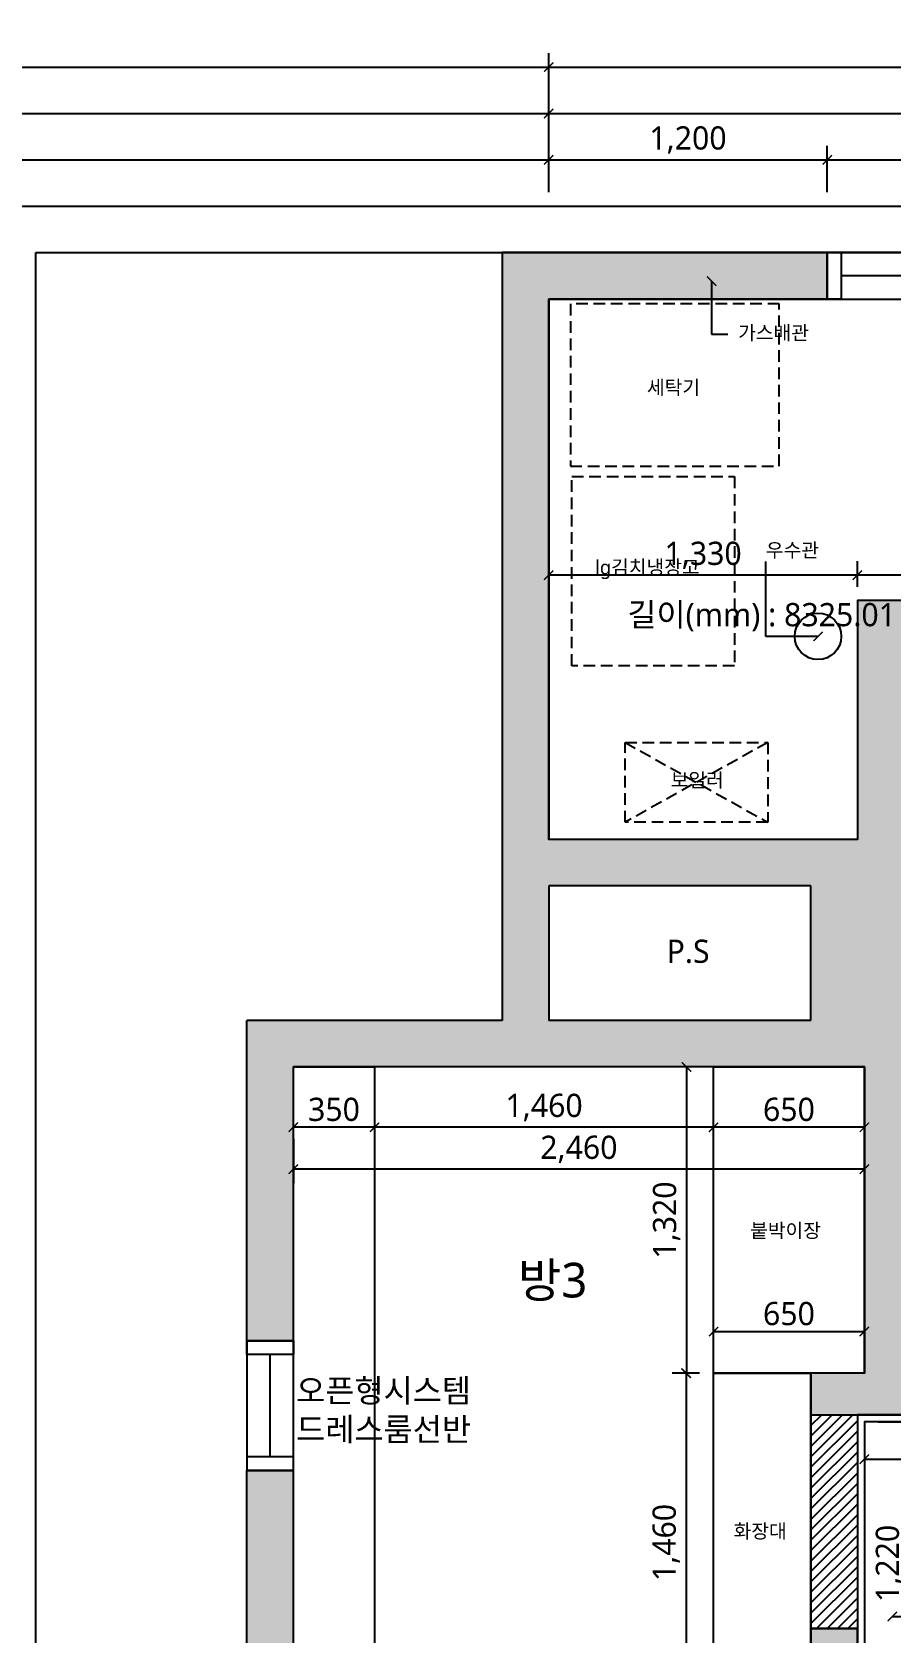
# Model space of a CAD drawing. Header units: millimetres. Extents: x 512 to 764439, y -71 to 559481.
# Drawn here: x 296811 to 300511, y 277711 to 284611 of the extents above; entities that cross this region are included whole.
import ezdxf
from ezdxf.enums import TextEntityAlignment as Align

# ---------------------------------------------------------------- set-up
doc = ezdxf.new("R2010")
doc.units = ezdxf.units.MM
doc.header["$LTSCALE"] = 50
doc.linetypes.add('HIDDEN', pattern=[0.375, 0.25, -0.125])
doc.linetypes.add('HIDDEN2', pattern=[0.1875, 0.125, -0.0625])
for name, color, linetype in [('.', 8, 'Continuous'), ('DIM', 7, 'Continuous'), ('fur', 6, 'Continuous'), ('ha', 8, 'Continuous'), ('hid', 8, 'HIDDEN2'), ('wall', 2, 'Continuous'), ('wall2', 3, 'Continuous'), ('win', 4, 'Continuous'), ('목공', 124, 'Continuous')]:
    doc.layers.add(name, color=color, linetype=linetype)
doc.layers.add('00', color=7, linetype='Continuous', lineweight=0)
doc.layers.add('text', color=7, linetype='Continuous', lineweight=0)
doc.layers.add('purge', color=190, linetype='Continuous', plot=False)
doc.styles.add('N 맑은고딕', font='malgun.ttf')
doc.styles.add('맑은 고딕', font='malgun.ttf')
doc.dimstyles.new('DH IN40', dxfattribs={"dimscale": 40, "dimtxt": 2.5, "dimasz": 1, "dimexe": 1.5, "dimexo": 1.5, "dimtad": 1, "dimdec": 7, "dimlunit": 6, "dimtxsty": '맑은 고딕', "dimblk": 'ARCHTICK', "dimcen": 2.5, "dimclrd": 256, "dimclre": 256, "dimclrt": 256, "dimadec": 0, "dimazin": 0, "dimtfac": 1, "dimtdec": 7, "dimtix": 1, "dimtmove": 0, "dimatfit": 3, "dimldrblk": 'ARCHTICK', "dimfxl": 1, "dimtfillclr": 1, "dimlwd": -1, "dimlwe": -1, "dimarcsym": 0})

# ---------------------------------------------------------------- blocks, each defined once
blk = doc.blocks.new('*U10')
at = {"layer": 'win', "linetype": 'Continuous'}
blk.add_line((60, 100), (4240, 100), dxfattribs=at)
for points in [[(0, 0), (4300, 0), (4300, 200), (0, 200)], [(0, 0), (60, 0), (60, 200), (0, 200)], [(4300, 0), (4240, 0), (4240, 200), (4300, 200)]]:
    blk.add_lwpolyline(points, close=True, dxfattribs=at)
blk = doc.blocks.new('*U16')
at = {"layer": 'win', "linetype": 'Continuous'}
blk.add_line((60, 100), (500, 100), dxfattribs=at)
for points in [[(0, 0), (560, 0), (560, 200), (0, 200)], [(0, 0), (60, 0), (60, 200), (0, 200)], [(560, 0), (500, 0), (500, 200), (560, 200)]]:
    blk.add_lwpolyline(points, close=True, dxfattribs=at)
blk = doc.blocks.new('qussdfoiashfoi')
at = {"layer": 'ha', "linetype": 'Continuous'}
h = blk.add_hatch(color=256, dxfattribs=at)
h.dxf.hatch_style = 1
h.paths.add_polyline_path([(167853.5, 39235.2), (167853.5, 39565.2), (167623.5, 39565.2), (167623.5, 34425.2), (167853.5, 34425.2)])
h.paths.add_polyline_path([(166703.5, 38065.2), (165363.5, 38065.2), (165363.5, 37865.2), (166703.5, 37865.2)])
h.paths.add_polyline_path([(164463.5, 38065.2), (163453.5, 38065.2), (163453.5, 37035.2), (162123.5, 37035.2), (162123.5, 39365.2), (163323.5, 39365.2), (163323.5, 39565.2), (161923.5, 39565.2), (161923.5, 36255.2), (160823.5, 36255.2), (160823.5, 34875.2), (161023.5, 34875.2), (161023.5, 36055.2), (163483.5, 36055.2), (163483.5, 34735.2), (163253.5, 34735.2), (163253.5, 34555.2), (163513.5, 34555.2), (164353.5, 34555.2), (164353.5, 34735.2), (163653.5, 34735.2), (163653.5, 37865.2), (164463.5, 37865.2)])
h.paths.add_polyline_path([(163253.5, 36835.2), (163253.5, 36255.2), (162123.5, 36255.2), (162123.5, 36835.2)], flags=16)
h.paths.add_polyline_path([(163453.5, 33275.2), (163453.5, 33635.2), (163253.5, 33635.2), (163253.5, 33275.2), (162273.5, 33275.2), (162273.5, 33075.2), (163453.5, 33075.2)])
h.paths.add_polyline_path([(161373.5, 33275.2), (161023.5, 33275.2), (161023.5, 34315.2), (160823.5, 34315.2), (160823.5, 33275.2), (159913.5, 33275.2), (159913.5, 27845.2), (162303.5, 27845.2), (162303.5, 28905.2), (161883.5, 28905.2), (161883.5, 29425.2), (162383.5, 29425.2), (162383.5, 29625.2), (161663.5, 29625.2), (161663.5, 29425.2), (161663.5, 28045.2), (160113.5, 28045.2), (160113.5, 29425.2), (160883.5, 29425.2), (160883.5, 29625.2), (160233.5, 29625.2), (160233.5, 33075.2), (161023.5, 33075.2), (161373.5, 33075.2)])
h.paths.add_polyline_path([(164683.5, 33275.2), (164453.5, 33275.2), (164453.5, 29325.2), (164683.5, 29325.2)])
h.paths.add_polyline_path([(164683.5, 28375.2), (164483.5, 28375.2), (164483.5, 28285.2), (163813.5, 28285.2), (163813.5, 28085.2), (164483.5, 28085.2), (164483.5, 27845.2), (164683.5, 27845.2)])
h.paths.add_polyline_path([(169863.5, 32950.2), (169663.5, 32950.2), (169663.5, 29290.2), (169863.5, 29290.2), (169863.5, 29365.2), (170413.5, 29365.2), (170413.5, 29565.2), (169863.5, 29565.2)])
h.paths.add_polyline_path([(170523.5, 28245.2), (169863.5, 28245.2), (169863.5, 28400.2), (169663.5, 28400.2), (169663.5, 27845.2), (169863.5, 27845.2), (169863.5, 28045.2), (170523.5, 28045.2)])
h.paths.add_polyline_path([(174253.5, 32865.2), (174053.5, 32865.2), (174053.5, 34625.2), (172833.5, 34625.2), (172833.5, 37645.2), (171333.5, 37645.2), (171333.5, 37445.2), (172633.5, 37445.2), (172633.5, 34625.2), (170753.5, 34625.2), (170753.5, 34425.2), (170753.5, 33665.2), (170953.5, 33665.2), (170953.5, 34425.2), (173853.5, 34425.2), (173853.5, 32865.2), (173143.5, 32865.2), (170953.5, 32865.2), (170753.5, 32865.2), (170753.5, 32665.2), (174053.5, 32665.2), (174053.5, 29565.2), (172873.5, 29565.2), (172873.5, 29365.2), (174123.5, 29365.2), (174123.5, 28245.2), (172873.5, 28245.2), (172873.5, 28045.2), (174253.5, 28045.2)])
h.paths.add_polyline_path([(169853.5, 37445.2), (169983.5, 37445.2), (169983.5, 37645.2), (169303.5, 37645.2), (169303.5, 37445.2), (169653.5, 37445.2), (169653.5, 34425.2), (169853.5, 34425.2)])
h.paths.add_polyline_path([(171533.5, 39235.2), (171333.5, 39235.2), (171333.5, 38645.2), (171533.5, 38645.2)])
at = {"layer": 'wall'}
for p, q in [((163323.5, 39565.2), (161923.5, 39565.2)), ((161923.5, 39565.2), (161923.5, 36255.2)), ((163323.5, 39365.2), (163323.5, 39565.2)), ((163323.5, 39365.2), (162123.5, 39365.2)), ((162123.5, 39365.2), (162123.5, 37035.2)), ((164463.5, 38065.2), (163453.5, 38065.2)), ((163453.5, 38065.2), (163453.5, 37035.2)), ((163453.5, 37035.2), (162123.5, 37035.2)), ((163253.5, 36835.2), (162123.5, 36835.2)), ((162123.5, 36835.2), (162123.5, 36255.2)), ((163253.5, 36255.2), (163253.5, 36835.2)), ((160823.5, 34875.2), (160823.5, 36255.2)), ((161923.5, 36255.2), (160823.5, 36255.2)), ((161923.5, 36255.2), (161023.5, 36255.2)), ((163253.5, 36255.2), (162123.5, 36255.2)), ((161023.5, 34875.2), (161023.5, 36055.2)), ((163483.5, 36055.2), (161023.5, 36055.2)), ((163483.5, 34735.2), (163483.5, 36055.2)), ((161023.5, 34875.2), (160823.5, 34875.2)), ((163253.5, 34555.2), (163253.5, 34735.2)), ((163483.5, 34735.2), (163253.5, 34735.2)), ((163253.5, 34555.2), (163513.5, 34555.2)), ((163513.5, 34555.2), (164353.5, 34555.2)), ((160823.5, 33275.2), (160823.5, 34315.2)), ((161023.5, 34315.2), (160823.5, 34315.2)), ((161023.5, 33275.2), (161023.5, 34315.2)), ((163253.5, 33275.2), (163253.5, 33635.2)), ((163253.5, 33635.2), (163453.5, 33635.2)), ((163453.5, 33275.2), (163453.5, 33635.2))]:
    blk.add_line(p, q, dxfattribs=at)
blk = doc.blocks.new('_ArchTick')
at = {"color": 0, "linetype": 'ByBlock', "const_width": 0.15}
blk.add_lwpolyline([(-0.5, -0.5), (0.5, 0.5)], dxfattribs=at)
blk = doc.blocks.new('df626')
at = {"layer": 'hid', "linetype": 'HIDDEN', "ltscale": 4}
blk.add_lwpolyline([(297250, 282850), (298150, 282850), (298150, 283550), (297250, 283550)], close=True, dxfattribs=at)
at = {"layer": 'text', "insert": (297580, 283219.6), "char_height": 60.73, "attachment_point": 1, "style": 'N 맑은고딕'}
blk.add_mtext_dynamic_manual_height_columns('세탁기', width=986.849, gutter_width=303.7, heights=[0], dxfattribs=at)
blk = doc.blocks.new('515151')
at = {"layer": 'hid', "linetype": 'HIDDEN', "ltscale": 4}
blk.add_lwpolyline([(297270, 282780), (297970, 282780), (297970, 281965), (297270, 281965)], close=True, dxfattribs=at)
at = {"layer": 'text', "insert": (297370, 282419.6), "char_height": 60.73, "attachment_point": 1, "style": 'N 맑은고딕'}
blk.add_mtext_dynamic_manual_height_columns('lg김치냉장고', width=986.849, gutter_width=303.7, heights=[0], dxfattribs=at)
blk = doc.blocks.new('*D863')
at = {"layer": 'Defpoints', "color": 0, "linetype": 'Continuous', "transparency": 16777216}
for p in [(300236.6, 284060.4), (299036.6, 283860.4), (300236.6, 283860.4)]:
    blk.add_point(p, dxfattribs=at)
at = {"layer": 'DIM', "transparency": 16777216}
for p, q in [((299036.6, 283920.4), (299036.6, 284120.4)), ((300236.6, 283920.4), (300236.6, 284120.4)), ((299036.6, 284060.4), (300236.6, 284060.4))]:
    blk.add_line(p, q, dxfattribs=at)
at = {"layer": 'DIM', "linetype": 'Continuous', "transparency": 16777216, "xscale": 40, "yscale": 40, "zscale": 40, "rotation": 180}
blk.add_blockref('_ArchTick', (299036.6, 284060.4), dxfattribs=at)
at = {"layer": 'DIM', "linetype": 'Continuous', "transparency": 16777216, "xscale": 40, "yscale": 40, "zscale": 40}
blk.add_blockref('_ArchTick', (300236.6, 284060.4), dxfattribs=at)
at = {"layer": 'DIM', "linetype": 'Continuous', "transparency": 16777216, "insert": (299636.6, 284145.7), "char_height": 100, "attachment_point": 5, "style": '맑은 고딕'}
blk.add_mtext('1,200', dxfattribs=at)
blk = doc.blocks.new('*D864')
at = {"layer": 'Defpoints', "color": 0, "linetype": 'Continuous', "transparency": 16777216}
for p in [(304536.6, 284060.4), (300236.6, 283860.4), (304536.6, 283860.4)]:
    blk.add_point(p, dxfattribs=at)
at = {"layer": 'DIM', "transparency": 16777216}
for p, q in [((300236.6, 283920.4), (300236.6, 284120.4)), ((304536.6, 283920.4), (304536.6, 284120.4)), ((300236.6, 284060.4), (304536.6, 284060.4))]:
    blk.add_line(p, q, dxfattribs=at)
at = {"layer": 'DIM', "linetype": 'Continuous', "transparency": 16777216, "xscale": 40, "yscale": 40, "zscale": 40, "rotation": 180}
blk.add_blockref('_ArchTick', (300236.6, 284060.4), dxfattribs=at)
at = {"layer": 'DIM', "linetype": 'Continuous', "transparency": 16777216, "xscale": 40, "yscale": 40, "zscale": 40}
blk.add_blockref('_ArchTick', (304536.6, 284060.4), dxfattribs=at)
at = {"layer": 'DIM', "linetype": 'Continuous', "transparency": 16777216, "insert": (302386.6, 284145.4), "char_height": 100, "attachment_point": 5, "style": '맑은 고딕'}
blk.add_mtext('4,300', dxfattribs=at)
blk = doc.blocks.new('*D867')
at = {"layer": 'Defpoints', "color": 0, "linetype": 'Continuous', "transparency": 16777216}
for p in [(304536.6, 284260.4), (299036.6, 283860.4), (304536.6, 283860.4)]:
    blk.add_point(p, dxfattribs=at)
at = {"layer": 'DIM', "transparency": 16777216}
for p, q in [((299036.6, 283920.4), (299036.6, 284320.4)), ((304536.6, 283920.4), (304536.6, 284320.4)), ((299036.6, 284260.4), (304536.6, 284260.4))]:
    blk.add_line(p, q, dxfattribs=at)
at = {"layer": 'DIM', "linetype": 'Continuous', "transparency": 16777216, "xscale": 40, "yscale": 40, "zscale": 40, "rotation": 180}
blk.add_blockref('_ArchTick', (299036.6, 284260.4), dxfattribs=at)
at = {"layer": 'DIM', "linetype": 'Continuous', "transparency": 16777216, "xscale": 40, "yscale": 40, "zscale": 40}
blk.add_blockref('_ArchTick', (304536.6, 284260.4), dxfattribs=at)
at = {"layer": 'DIM', "linetype": 'Continuous', "transparency": 16777216, "insert": (301786.6, 284345.4), "char_height": 100, "attachment_point": 5, "style": '맑은 고딕'}
blk.add_mtext('5,500', dxfattribs=at)
blk = doc.blocks.new('*D869')
at = {"layer": 'Defpoints', "color": 0, "linetype": 'Continuous', "transparency": 16777216}
for p in [(308246.6, 284460.4), (299036.6, 283860.4), (308246.6, 283860.4)]:
    blk.add_point(p, dxfattribs=at)
at = {"layer": 'DIM', "transparency": 16777216}
for p, q in [((299036.6, 283920.4), (299036.6, 284520.4)), ((308246.6, 283920.4), (308246.6, 284520.4)), ((299036.6, 284460.4), (308246.6, 284460.4))]:
    blk.add_line(p, q, dxfattribs=at)
at = {"layer": 'DIM', "linetype": 'Continuous', "transparency": 16777216, "xscale": 40, "yscale": 40, "zscale": 40, "rotation": 180}
blk.add_blockref('_ArchTick', (299036.6, 284460.4), dxfattribs=at)
at = {"layer": 'DIM', "linetype": 'Continuous', "transparency": 16777216, "xscale": 40, "yscale": 40, "zscale": 40}
blk.add_blockref('_ArchTick', (308246.6, 284460.4), dxfattribs=at)
at = {"layer": 'DIM', "linetype": 'Continuous', "transparency": 16777216, "insert": (303641.6, 284545.7), "char_height": 100, "attachment_point": 5, "style": '맑은 고딕'}
blk.add_mtext('9,210', dxfattribs=at)
blk = doc.blocks.new('*D953')
at = {"layer": 'Defpoints', "color": 0, "linetype": 'Continuous', "transparency": 16777216}
for p in [(300396.6, 278620.4), (300366.6, 277400.4), (300590, 277400.4)]:
    blk.add_point(p, dxfattribs=at)
at = {"layer": 'DIM', "transparency": 16777216}
for p, q in [((300456.6, 278620.4), (300650, 278620.4)), ((300590, 278620.4), (300590, 277400.4)), ((300426.6, 277400.4), (300650, 277400.4))]:
    blk.add_line(p, q, dxfattribs=at)
at = {"layer": 'DIM', "linetype": 'Continuous', "transparency": 16777216, "xscale": 40, "yscale": 40, "zscale": 40}
for p, rotation in [((300590, 278620.4), 90), ((300590, 277400.4), 270)]:
    blk.add_blockref('_ArchTick', p, dxfattribs=dict(at, rotation=rotation))
at = {"layer": 'DIM', "linetype": 'Continuous', "transparency": 16777216, "insert": (300504.7, 278010.4), "char_height": 100, "attachment_point": 5, "rotation": 90, "style": '맑은 고딕'}
blk.add_mtext('1,220', dxfattribs=at)
blk = doc.blocks.new('*D954')
at = {"layer": 'Defpoints', "color": 0, "linetype": 'Continuous', "transparency": 16777216}
for p in [(300396.6, 278620.4), (301296.6, 278620.4), (301296.6, 278460)]:
    blk.add_point(p, dxfattribs=at)
at = {"layer": 'DIM', "transparency": 16777216}
for p, q in [((300396.6, 278560.4), (300396.6, 278400)), ((301296.6, 278560.4), (301296.6, 278400)), ((300396.6, 278460), (301296.6, 278460))]:
    blk.add_line(p, q, dxfattribs=at)
at = {"layer": 'DIM', "linetype": 'Continuous', "transparency": 16777216, "xscale": 40, "yscale": 40, "zscale": 40, "rotation": 180}
blk.add_blockref('_ArchTick', (300396.6, 278460), dxfattribs=at)
at = {"layer": 'DIM', "linetype": 'Continuous', "transparency": 16777216, "xscale": 40, "yscale": 40, "zscale": 40}
blk.add_blockref('_ArchTick', (301296.6, 278460), dxfattribs=at)
at = {"layer": 'DIM', "linetype": 'Continuous', "transparency": 16777216, "insert": (300846.6, 278536.7), "char_height": 100, "attachment_point": 5, "style": '맑은 고딕'}
blk.add_mtext('900', dxfattribs=at)
blk = doc.blocks.new('*D974')
at = {"layer": 'Defpoints', "color": 0, "linetype": 'Continuous', "transparency": 16777216}
for p in [(300366.6, 282270), (300366.6, 282160.4), (301376.6, 282160.4)]:
    blk.add_point(p, dxfattribs=at)
at = {"layer": 'DIM', "transparency": 16777216}
for p, q in [((300366.6, 282220.4), (300366.6, 282330)), ((301376.6, 282220.4), (301376.6, 282330)), ((301376.6, 282270), (300366.6, 282270))]:
    blk.add_line(p, q, dxfattribs=at)
at = {"layer": 'DIM', "linetype": 'Continuous', "transparency": 16777216, "xscale": 40, "yscale": 40, "zscale": 40, "rotation": 180}
blk.add_blockref('_ArchTick', (300366.6, 282270), dxfattribs=at)
at = {"layer": 'DIM', "linetype": 'Continuous', "transparency": 16777216, "xscale": 40, "yscale": 40, "zscale": 40}
blk.add_blockref('_ArchTick', (301376.6, 282270), dxfattribs=at)
at = {"layer": 'DIM', "linetype": 'Continuous', "transparency": 16777216, "insert": (300871.6, 282355.3), "char_height": 100, "attachment_point": 5, "style": '맑은 고딕'}
blk.add_mtext('1,010', dxfattribs=at)
blk = doc.blocks.new('*D975')
at = {"layer": 'Defpoints', "color": 0, "linetype": 'Continuous', "transparency": 16777216}
for p in [(299036.6, 282270), (299036.6, 282270), (300366.6, 282160.4)]:
    blk.add_point(p, dxfattribs=at)
at = {"layer": 'DIM', "transparency": 16777216}
for p, q in [((300366.6, 282220.4), (300366.6, 282330)), ((300366.6, 282270), (299036.6, 282270))]:
    blk.add_line(p, q, dxfattribs=at)
at = {"layer": 'DIM', "linetype": 'Continuous', "transparency": 16777216, "xscale": 40, "yscale": 40, "zscale": 40, "rotation": 180}
blk.add_blockref('_ArchTick', (299036.6, 282270), dxfattribs=at)
at = {"layer": 'DIM', "linetype": 'Continuous', "transparency": 16777216, "xscale": 40, "yscale": 40, "zscale": 40}
blk.add_blockref('_ArchTick', (300366.6, 282270), dxfattribs=at)
at = {"layer": 'DIM', "linetype": 'Continuous', "transparency": 16777216, "insert": (299701.6, 282355.3), "char_height": 100, "attachment_point": 5, "style": '맑은 고딕'}
blk.add_mtext('1,330', dxfattribs=at)
blk = doc.blocks.new('*D978')
at = {"layer": 'Defpoints', "color": 0, "linetype": 'Continuous', "transparency": 16777216}
for p in [(300396.6, 279010), (299746.6, 278830.4), (300396.6, 278830.4)]:
    blk.add_point(p, dxfattribs=at)
at = {"layer": 'DIM', "transparency": 16777216}
for p, q in [((299746.6, 278890.4), (299746.6, 279070)), ((300396.6, 278890.4), (300396.6, 279070)), ((299746.6, 279010), (300396.6, 279010))]:
    blk.add_line(p, q, dxfattribs=at)
at = {"layer": 'DIM', "linetype": 'Continuous', "transparency": 16777216, "xscale": 40, "yscale": 40, "zscale": 40, "rotation": 180}
blk.add_blockref('_ArchTick', (299746.6, 279010), dxfattribs=at)
at = {"layer": 'DIM', "linetype": 'Continuous', "transparency": 16777216, "xscale": 40, "yscale": 40, "zscale": 40}
blk.add_blockref('_ArchTick', (300396.6, 279010), dxfattribs=at)
at = {"layer": 'DIM', "linetype": 'Continuous', "transparency": 16777216, "insert": (300071.6, 279086.7), "char_height": 100, "attachment_point": 5, "style": '맑은 고딕'}
blk.add_mtext('650', dxfattribs=at)
blk = doc.blocks.new('*D979')
at = {"layer": 'Defpoints', "color": 0, "linetype": 'Continuous', "transparency": 16777216}
for p in [(299746.6, 280150.4), (299630, 278830.4), (299746.6, 278830.4)]:
    blk.add_point(p, dxfattribs=at)
at = {"layer": 'DIM', "transparency": 16777216}
for p, q in [((299686.6, 280150.4), (299570, 280150.4)), ((299630, 280150.4), (299630, 278830.4)), ((299686.6, 278830.4), (299570, 278830.4))]:
    blk.add_line(p, q, dxfattribs=at)
at = {"layer": 'DIM', "linetype": 'Continuous', "transparency": 16777216, "xscale": 40, "yscale": 40, "zscale": 40}
for p, rotation in [((299630, 280150.4), 90), ((299630, 278830.4), 270)]:
    blk.add_blockref('_ArchTick', p, dxfattribs=dict(at, rotation=rotation))
at = {"layer": 'DIM', "linetype": 'Continuous', "transparency": 16777216, "insert": (299544.7, 279490.4), "char_height": 100, "attachment_point": 5, "rotation": 90, "style": '맑은 고딕'}
blk.add_mtext('1,320', dxfattribs=at)
blk = doc.blocks.new('*D980')
at = {"layer": 'Defpoints', "color": 0, "linetype": 'Continuous', "transparency": 16777216}
for p in [(299746.6, 278830.4), (299628.3, 277370.4), (299746.6, 277370.4)]:
    blk.add_point(p, dxfattribs=at)
at = {"layer": 'DIM', "transparency": 16777216}
for p, q in [((299686.6, 278830.4), (299568.3, 278830.4)), ((299628.3, 278830.4), (299628.3, 277370.4)), ((299686.6, 277370.4), (299568.3, 277370.4))]:
    blk.add_line(p, q, dxfattribs=at)
at = {"layer": 'DIM', "linetype": 'Continuous', "transparency": 16777216, "xscale": 40, "yscale": 40, "zscale": 40}
for p, rotation in [((299628.3, 278830.4), 90), ((299628.3, 277370.4), 270)]:
    blk.add_blockref('_ArchTick', p, dxfattribs=dict(at, rotation=rotation))
at = {"layer": 'DIM', "linetype": 'Continuous', "transparency": 16777216, "insert": (299543, 278100.4), "char_height": 100, "attachment_point": 5, "rotation": 90, "style": '맑은 고딕'}
blk.add_mtext('1,460', dxfattribs=at)
blk = doc.blocks.new('*D981')
at = {"layer": 'Defpoints', "color": 0, "linetype": 'Continuous', "transparency": 16777216}
for p in [(299746.6, 279890.4), (299746.6, 279890.4), (300396.6, 279890.4)]:
    blk.add_point(p, dxfattribs=at)
at = {"layer": 'DIM', "transparency": 16777216}
blk.add_line((300396.6, 279890.4), (299746.6, 279890.4), dxfattribs=at)
at = {"layer": 'DIM', "linetype": 'Continuous', "transparency": 16777216, "xscale": 40, "yscale": 40, "zscale": 40, "rotation": 180}
blk.add_blockref('_ArchTick', (299746.6, 279890.4), dxfattribs=at)
at = {"layer": 'DIM', "linetype": 'Continuous', "transparency": 16777216, "xscale": 40, "yscale": 40, "zscale": 40}
blk.add_blockref('_ArchTick', (300396.6, 279890.4), dxfattribs=at)
at = {"layer": 'DIM', "linetype": 'Continuous', "transparency": 16777216, "insert": (300071.6, 279967), "char_height": 100, "attachment_point": 5, "style": '맑은 고딕'}
blk.add_mtext('650', dxfattribs=at)
blk = doc.blocks.new('*D982')
at = {"layer": 'Defpoints', "color": 0, "linetype": 'Continuous', "transparency": 16777216}
for p in [(298286.6, 279930), (298286.6, 279890.4), (299746.6, 279890.4)]:
    blk.add_point(p, dxfattribs=at)
at = {"layer": 'DIM', "transparency": 16777216}
for p, q in [((299746.6, 279890.4), (298286.6, 279890.4)), ((298286.6, 279870), (298286.6, 279830.4))]:
    blk.add_line(p, q, dxfattribs=at)
at = {"layer": 'DIM', "linetype": 'Continuous', "transparency": 16777216, "xscale": 40, "yscale": 40, "zscale": 40, "rotation": 180}
blk.add_blockref('_ArchTick', (298286.6, 279890.4), dxfattribs=at)
at = {"layer": 'DIM', "linetype": 'Continuous', "transparency": 16777216, "xscale": 40, "yscale": 40, "zscale": 40}
blk.add_blockref('_ArchTick', (299746.6, 279890.4), dxfattribs=at)
at = {"layer": 'DIM', "linetype": 'Continuous', "transparency": 16777216, "insert": (299016.6, 279975.7), "char_height": 100, "attachment_point": 5, "style": '맑은 고딕'}
blk.add_mtext('1,460', dxfattribs=at)
blk = doc.blocks.new('*D983')
at = {"layer": 'Defpoints', "color": 0, "linetype": 'Continuous', "transparency": 16777216}
for p in [(297936.6, 279900), (298286.6, 279930), (297936.6, 279890.4)]:
    blk.add_point(p, dxfattribs=at)
at = {"layer": 'DIM', "transparency": 16777216}
for p, q in [((298286.6, 279890.4), (297936.6, 279890.4)), ((297936.6, 279840), (297936.6, 279830.4)), ((298286.6, 279870), (298286.6, 279830.4))]:
    blk.add_line(p, q, dxfattribs=at)
at = {"layer": 'DIM', "linetype": 'Continuous', "transparency": 16777216, "xscale": 40, "yscale": 40, "zscale": 40, "rotation": 180}
blk.add_blockref('_ArchTick', (297936.6, 279890.4), dxfattribs=at)
at = {"layer": 'DIM', "linetype": 'Continuous', "transparency": 16777216, "xscale": 40, "yscale": 40, "zscale": 40}
blk.add_blockref('_ArchTick', (298286.6, 279890.4), dxfattribs=at)
at = {"layer": 'DIM', "linetype": 'Continuous', "transparency": 16777216, "insert": (298111.6, 279967), "char_height": 100, "attachment_point": 5, "style": '맑은 고딕'}
blk.add_mtext('350', dxfattribs=at)
blk = doc.blocks.new('*D984')
at = {"layer": 'Defpoints', "color": 0, "linetype": 'Continuous', "transparency": 16777216}
for p in [(297936.6, 279890.4), (300396.6, 279890.4), (297936.6, 279710)]:
    blk.add_point(p, dxfattribs=at)
at = {"layer": 'DIM', "transparency": 16777216}
for p, q in [((297936.6, 279830.4), (297936.6, 279650)), ((300396.6, 279830.4), (300396.6, 279650)), ((300396.6, 279710), (297936.6, 279710))]:
    blk.add_line(p, q, dxfattribs=at)
at = {"layer": 'DIM', "linetype": 'Continuous', "transparency": 16777216, "xscale": 40, "yscale": 40, "zscale": 40, "rotation": 180}
blk.add_blockref('_ArchTick', (297936.6, 279710), dxfattribs=at)
at = {"layer": 'DIM', "linetype": 'Continuous', "transparency": 16777216, "xscale": 40, "yscale": 40, "zscale": 40}
blk.add_blockref('_ArchTick', (300396.6, 279710), dxfattribs=at)
at = {"layer": 'DIM', "linetype": 'Continuous', "transparency": 16777216, "insert": (299166.6, 279795.1), "char_height": 100, "attachment_point": 5, "style": '맑은 고딕'}
blk.add_mtext('2,460', dxfattribs=at)

msp = doc.modelspace()

# ---------------------------------------------------------------- hatches: boundary and pattern name
at = {"layer": '.', "linetype": 'Continuous', "true_color": 0x991b1e, "transparency": 33554559}
h = msp.add_hatch(dxfattribs=at)
h.set_pattern_fill('ANSI31', color=244, scale=10)
h.set_pattern_definition([(45, (-61314.15, 12269.408), (-22.4506403, 22.4506403), [])])
h.paths.add_polyline_path([(300366.5943044, 278650.37295821), (300166.5943044, 278650.37295821), (300166.5943044, 277730.37295821), (300366.5943044, 277730.37295821)])

# ---------------------------------------------------------------- linework, layer by layer
at = {"layer": 'DIM', "linetype": 'Continuous'}
msp.add_circle((300196.72028675, 282006.40615863), 100, dxfattribs=at)
at = {"layer": 'fur', "linetype": 'Continuous'}
for points in [[(298286.5943044, 277370.37295821), (297936.5943044, 277370.37295821), (297936.5943044, 280150.37295821), (298286.5943044, 280150.37295821)], [(299746.5943044, 280150.37295821), (300396.5943044, 280150.37295821), (300396.5943044, 278830.37295821), (299746.5943044, 278830.37295821)], [(299746.5943044, 278830.37295821), (300166.5943044, 278830.37295821), (300166.5943044, 277370.37295821), (299746.5943044, 277370.37295821)]]:
    msp.add_lwpolyline(points, close=True, dxfattribs=at)
at = {"layer": 'hid', "linetype": 'HIDDEN', "ltscale": 4}
for p, q in [((299980.26163324, 281549.14467107), (299365.71893865, 281204.86122254)), ((299365.71893865, 281549.14467107), (299980.26163324, 281204.86122254))]:
    msp.add_line(p, q, dxfattribs=at)
msp.add_lwpolyline([(299980.26163324, 281204.86122254), (299365.71893865, 281204.86122254), (299365.71893865, 281549.14467107), (299980.26163324, 281549.14467107)], close=True, dxfattribs=at)
at = {"layer": 'purge', "linetype": 'Continuous'}
for points in [[(296026.5943044, 284460.37295821), (311966.5943044, 284460.37295821), (311966.5943044, 271140.37295821), (296026.5943044, 271140.37295821)], [(296226.5943044, 284260.37295821), (311766.5943044, 284260.37295821), (311766.5943044, 271340.37295821), (296226.5943044, 271340.37295821)], [(296426.5943044, 284060.37295821), (311566.5943044, 284060.37295821), (311566.5943044, 271540.37295821), (296426.5943044, 271540.37295821)], [(296626.5943044, 283860.37295821), (311366.5943044, 283860.37295821), (311366.5943044, 271740.37295821), (296626.5943044, 271740.37295821)], [(296826.5943044, 283660.37295821), (311166.5943044, 283660.37295821), (311166.5943044, 271940.37295821), (296826.5943044, 271940.37295821)]]:
    msp.add_lwpolyline(points, close=True, dxfattribs=at)
at = {"layer": 'wall2', "linetype": 'Continuous'}
msp.add_lwpolyline([(300366.5943044, 277730.37295821), (300166.5943044, 277730.37295821), (300166.5943044, 278650.37295821), (300366.5943044, 278650.37295821)], close=True, dxfattribs=at)
for points in [[(301266.5943044, 278650.37295821), (300366.5943044, 278650.37295821), (300366.5943044, 277370.37295821)], [(301266.5943044, 278620.37295821), (300396.5943044, 278620.37295821), (300396.5943044, 277400.37295821)]]:
    msp.add_lwpolyline(points, dxfattribs=at)
at = {"layer": '목공', "color": 85, "linetype": 'Continuous', "true_color": 0x58ba48}
for p, q in [((303616.5943044, 282160.37295821), (300366.5943044, 282160.37295821)), ((300366.5943044, 281130.37295821), (299036.5943044, 281130.37295821))]:
    msp.add_line(p, q, dxfattribs=at)
msp.add_lwpolyline([(300866.5943044, 283460.37295821), (300871.5943044, 282160.37295821), (300366.5943044, 282160.37295821), (300366.5943044, 281130.37295821), (299036.5943044, 281130.37295821), (299036.5943044, 283460.37295821), (300866.5943044, 283460.37295821)], dxfattribs=at)

# ---------------------------------------------------------------- block references
at = {"layer": '00'}
msp.add_blockref('qussdfoiashfoi', (136913.05013024, 244095.19644856), dxfattribs=at)
at = {"layer": 'DIM', "linetype": 'Continuous'}
for name, p in [('df626', (1880, -110)), ('515151', (1866.5943044, -85))]:
    msp.add_blockref(name, p, dxfattribs=at)
at = {"layer": 'win', "linetype": 'Continuous'}
for name, p, rotation in [('*U10', (304536.5943044, 283660.37295821), 180), ('*U16', (297936.5943044, 278410.37295821), 89.99999999999999)]:
    msp.add_blockref(name, p, dxfattribs=dict(at, rotation=rotation))

# ---------------------------------------------------------------- texts
at = {"layer": 'text', "attachment_point": 1, "style": 'N 맑은고딕'}
for s, width, gutter_width, insert, char_height in [('가스배관', 986.8491873508, 303.66652371, (299852.89688584, 283345.60506145), 60.733304742), ('우수관', 986.8491873508, 303.66652371, (299972.18128397, 282408.30102441), 60.733304742), ('보일러', 986.8491873508, 303.66652371, (299562.40218792, 281417.44233305), 60.733304742), ('P.S', 898.1075919798, 500, (299544.50529737, 280699.08636407), 100), ('붙박이장', 986.8491873508, 303.66652371, (299904.57306644, 279475.45236058), 60.733304742), ('방3', 3739.8435210895, 746.99220336, (298904.00933419, 279306.37375062), 149.398440672), ('오픈형시스템\\P드레스룸선반', 1069.9404269429, 500, (297948.83235939, 278804.96005691), 100), ('화장대', 986.8491873508, 303.66652371, (299833.15319898, 278179.96164357), 60.733304742)]:
    msp.add_mtext_dynamic_manual_height_columns(s, width=width, gutter_width=gutter_width, heights=[0], dxfattribs=dict(at, insert=insert, char_height=char_height))
at = {"layer": '목공', "color": 85, "linetype": 'Continuous', "true_color": 0x58ba48, "style": 'N 맑은고딕'}
msp.add_text('길이(mm) : 8325.01', height=100, dxfattribs=at).set_placement((299954.0943044, 282095.37295821), align=Align.MIDDLE)

# ---------------------------------------------------------------- dimensions: what is measured, and where the dimension line sits
at = {"layer": 'DIM', "linetype": 'Continuous'}
for base, p1, p2, picture, middle in [((308246.5943044014, 284460.3729582117), (299036.5943044014, 283860.3729582117), (308246.5943044014, 283860.3729582117), '*D869', (303641.5943044014, 284545.6990451682)), ((304536.5943044014, 284260.3729582117), (299036.5943044014, 283860.3729582117), (304536.5943044014, 283860.3729582117), '*D867', (301786.5943044014, 284345.4273060378)), ((300236.5943044014, 284060.3729582117), (299036.5943044014, 283860.3729582117), (300236.5943044014, 283860.3729582117), '*D863', (299636.5943044014, 284145.6990451682)), ((299746.5943044014, 279890.3729582118), (300396.5943044014, 279890.3729582118), (299746.5943044014, 279890.3729582118), '*D981', (300071.5943044014, 279967.0373603857)), ((297936.5943044014, 279710), (300396.5943044014, 279890.3729582118), (297936.5943044014, 279890.3729582118), '*D984', (299166.5943044014, 279795.0543478261)), ((300396.5943044014, 279010), (299746.5943044014, 278830.3729582118), (300396.5943044014, 278830.3729582118), '*D978', (300071.5943044014, 279086.6644021739)), ((301296.5943044014, 278460), (300396.5943044014, 278620.3729582118), (301296.5943044014, 278620.3729582118), '*D954', (300846.5943044014, 278536.6644021739))]:
    dim = msp.add_linear_dim(base=base, p1=p1, p2=p2, dimstyle='DH IN40', dxfattribs=at)
    dim.commit()
    dim.dimension.update_dxf_attribs({"geometry": picture, "text_midpoint": middle})
for base, p1, p2, picture, middle in [((304536.5943044014, 284060.3729582117), (300236.5943044014, 283860.3729582117), (304536.5943044014, 283860.3729582117), '*D864', (302386.5943044014, 284145.4273060378)), ((299036.5943044014, 282270), (300366.5943044014, 282160.3729582118), (299036.5943044014, 282270), '*D975', (299701.5943044014, 282355.3260869565)), ((300366.5943044014, 282270), (301376.5943044014, 282160.3729582117), (300366.5943044014, 282160.3729582118), '*D974', (300871.5943044014, 282355.3260869565)), ((297936.5943044014, 279890.3729582118), (298286.5943044015, 279930), (297936.5943044014, 279900), '*D983', (298111.5943044014, 279967.0373603857)), ((298286.5943044015, 279890.3729582118), (299746.5943044014, 279890.3729582118), (298286.5943044015, 279930), '*D982', (299016.5943044014, 279975.6990451684))]:
    dim = msp.add_linear_dim(base=base, p1=p1, p2=p2, dimstyle='DH IN40', override={"dimtmove": 1}, dxfattribs=at)
    dim.commit()
    dim.dimension.update_dxf_attribs({"geometry": picture, "text_midpoint": middle})
for base, p1, p2, picture, middle in [((299630.0000000002, 278830.3729582119), (299746.5943044014, 280150.3729582118), (299746.5943044014, 278830.3729582118), '*D979', (299544.6739130437, 279490.3729582118)), ((299628.297152201, 277370.3729582119), (299746.5943044014, 278830.3729582118), (299746.5943044014, 277370.3729582118), '*D980', (299542.9710652445, 278100.3729582118)), ((300590.0000000002, 277400.3729582119), (300396.5943044014, 278620.3729582118), (300366.5943044014, 277400.3729582118), '*D953', (300504.6739130437, 278010.3729582118))]:
    dim = msp.add_linear_dim(base=base, p1=p1, p2=p2, angle=90, dimstyle='DH IN40', dxfattribs=at)
    dim.commit()
    dim.dimension.update_dxf_attribs({"geometry": picture, "text_midpoint": middle})

# ---------------------------------------------------------------- leaders
for points in [[(299738.44396335, 283537.25894602), (299738.44396335, 283308.4557331), (299808.59293073, 283308.4557331)], [(300196.72028675, 282006.40615863), (299972.18128397, 282006.40615863), (299972.18128397, 282328.71233905)], [(300516.99596139, 277781.32221706), (300814.04804343, 277781.32221706)]]:
    msp.add_leader(points, dimstyle='DH IN40', override={"dimgap": 0.625, "dimtad": 0}, dxfattribs=at)

doc.saveas('drawing.dxf')
